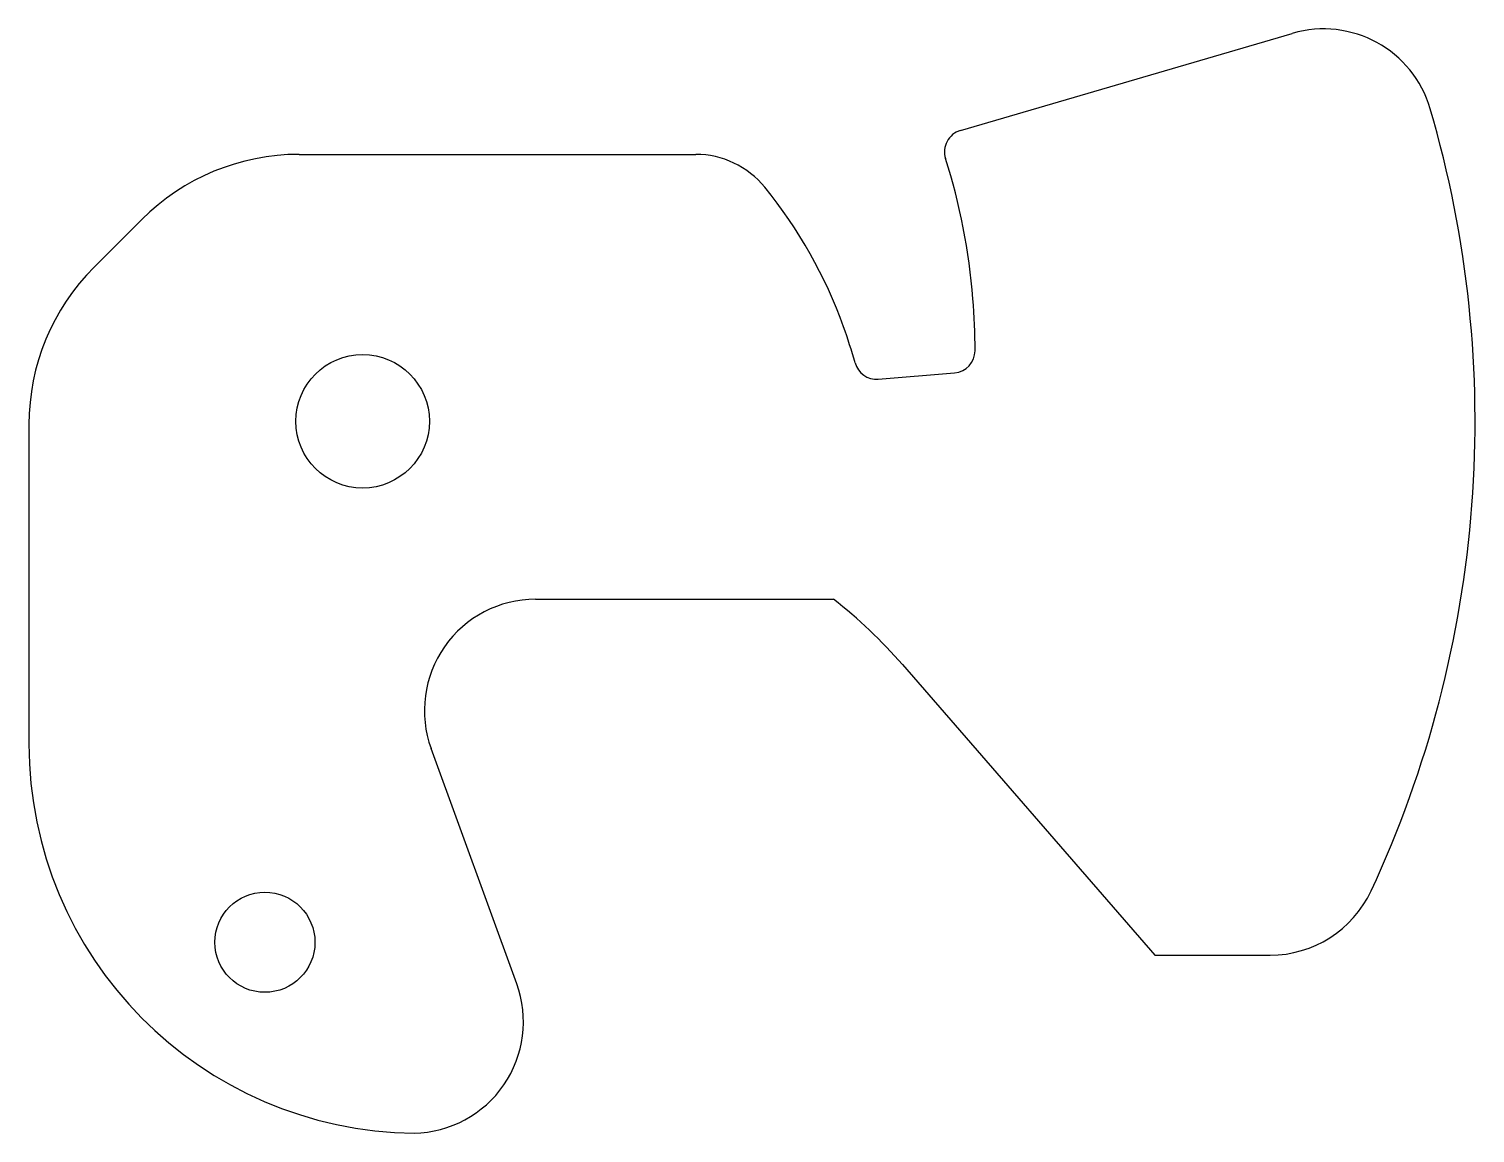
# Model space of a CAD drawing. Extents: x -40 to 90, y -24 to 75.
import ezdxf

# ---------------------------------------------------------------- set-up
doc = ezdxf.new("R2010")
doc.units = 0
doc.layers.add('VISIBLE', color=7, linetype='CONTINUOUS')

msp = doc.modelspace()

# ---------------------------------------------------------------- linework, layer by layer
at = {"layer": 'VISIBLE'}
for p, q in [((43.74, 66.15), (73.57, 74.88)), ((-15.72, 64), (19.94, 64)), ((-34.14, 53.86), (-29.86, 58.14)), ((36.35, 43.8), (43.21, 44.36)), ((-40, 39.72), (-40, 11)), ((5.55, 24), (32.33, 24)), ((38.52, 18.12), (61.22, -8)), ((3.85, -10.58), (-3.85, 10.58)), ((61.22, -8), (71.58, -8))]:
    msp.add_line(p, q, dxfattribs=at)
for centre, radius in [((-10, 40), 6), ((-18.79, -6.84), 4.5)]:
    msp.add_circle(centre, radius, dxfattribs=at)
for centre, radius, start, end in [((76.38, 65.28), 10, 16.3146, 106.3146), ((-10, 40), 100, 335.025, 16.3146), ((44.3, 64.23), 2, 106.3146, 197.5003), ((-15.72, 44), 20, 90, 135), ((19.94, 56), 8, 39.0865, 90), ((-12.28, 46.39), 57.33, 4.6254, 17.5003), ((-7.29, 33.88), 43.08, 19.8263, 39.0865), ((-20, 39.72), 20, 135, 180), ((-12.28, 46.39), 57.33, 359.9644, 4.6254), ((-7.29, 33.88), 43.08, 15.3204, 19.8263), ((43.05, 46.35), 2, 274.6854, 359.9644), ((36.19, 45.79), 2, 195.3204, 274.6854), ((5.55, 14), 10, 90, 200), ((5, -11), 44.41, 40.9815, 52.0127), ((-5, 11), 35, 180, 269.4173), ((71.58, 2), 10, 270, 335.025), ((-5.55, -14), 10, 271.0901, 20)]:
    msp.add_arc(centre, radius, start, end, dxfattribs=at)

doc.saveas('drawing.dxf')
